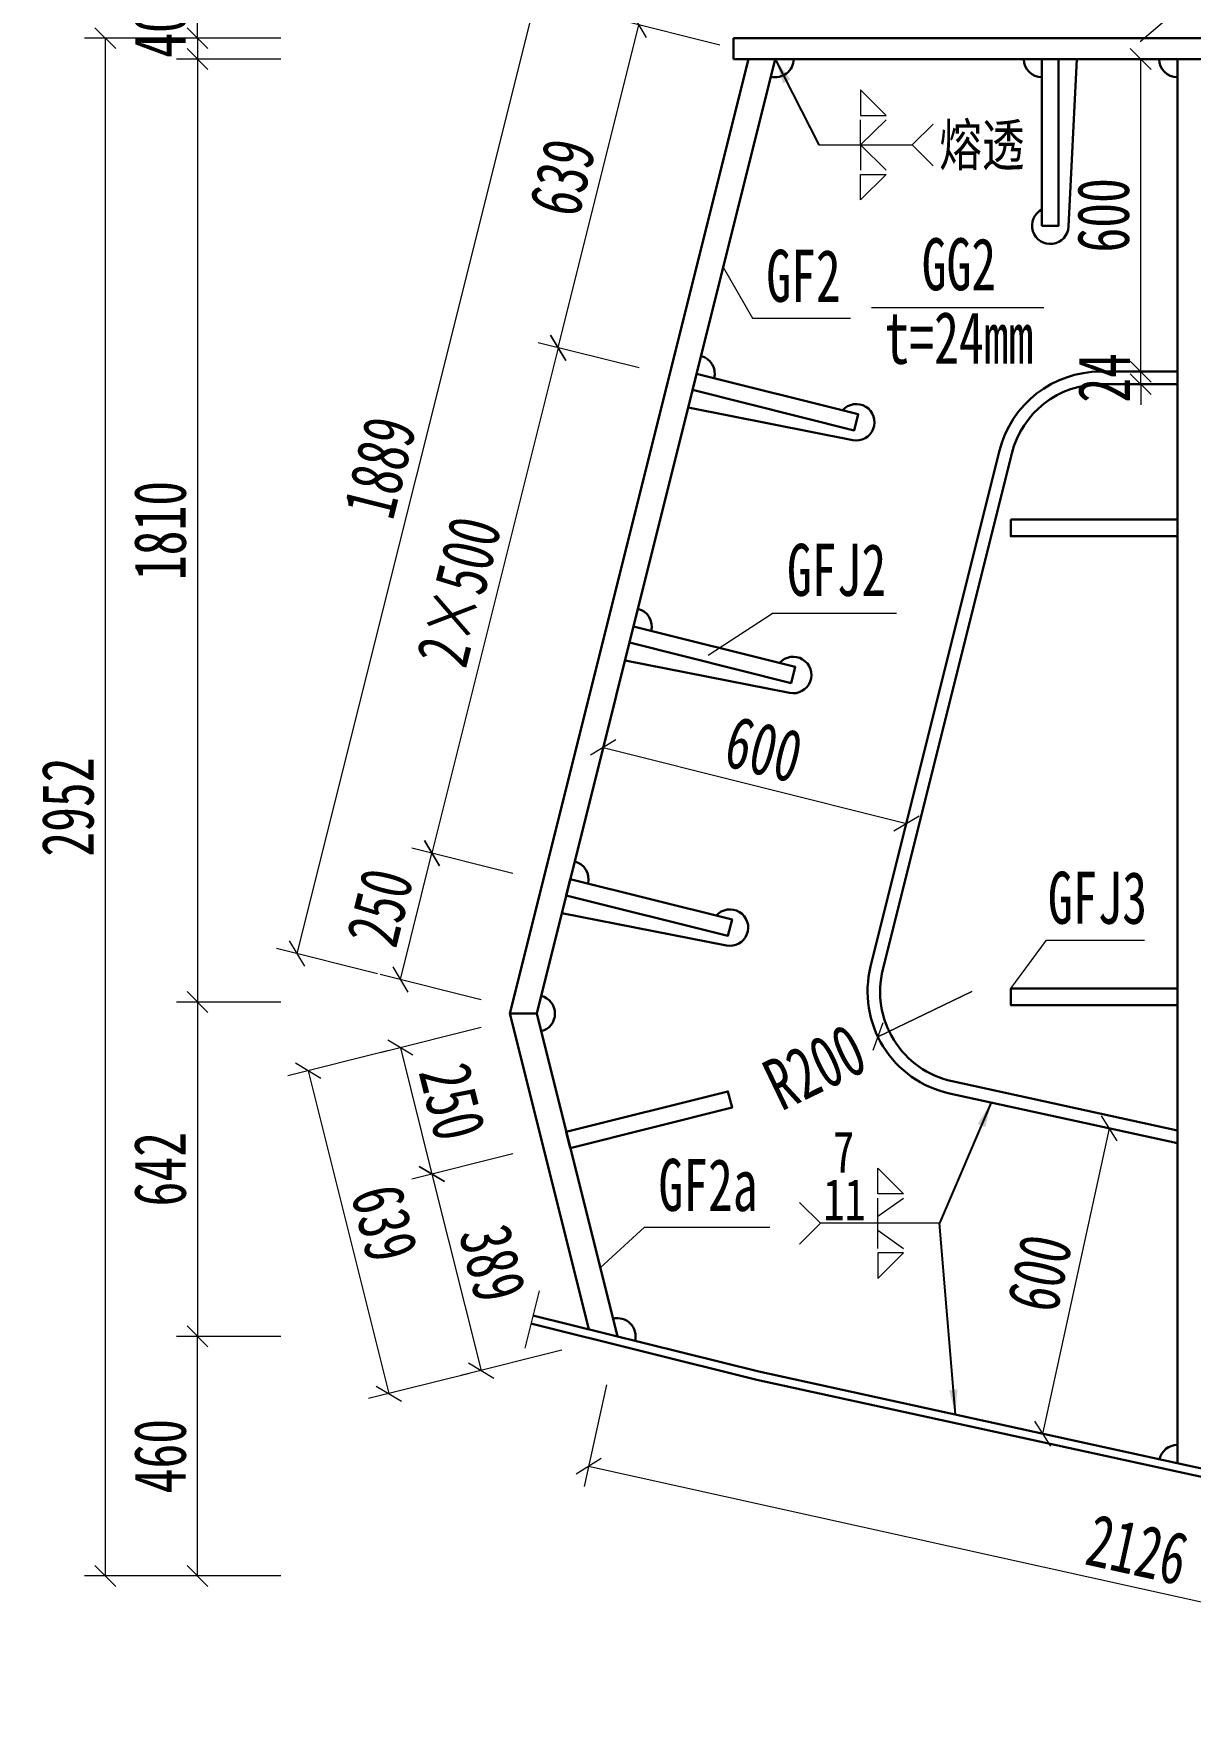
# Model space of a CAD drawing. Header units: millimetres. Extents: x -89049 to 410567, y -307459 to -100425.
# Drawn here: x 125699 to 127919, y -262716 to -259467 of the extents above; entities that cross this region are included whole.
import ezdxf
from ezdxf.enums import TextEntityAlignment as Align

# ---------------------------------------------------------------- set-up
doc = ezdxf.new("R2010")
doc.units = ezdxf.units.MM
doc.layers.get('Defpoints').update_dxf_attribs({"color": 8})
for name, color, linetype, lineweight in [('Dim', 4, 'Continuous', 15), ('文字', 7, 'Continuous', 15), ('桥 构造粗实', 1, 'Continuous', 30), ('细实线', 4, 'Continuous', 15)]:
    doc.layers.add(name, color=color, linetype=linetype, lineweight=lineweight)
doc.layers.add('Text', color=4, linetype='Continuous')
doc.styles.add('111', font='', dxfattribs={"width": 0.7})
doc.styles.add('BM_Dim', font='', dxfattribs={"width": 0.85})
doc.styles.add('SMEDI', font='', dxfattribs={"width": 0.75})
doc.styles.get("Standard").update_dxf_attribs({"font": ''})
doc.styles.get('111').set_extended_font_data('仿宋_GB2312')
doc.styles.get('BM_Dim').set_extended_font_data('仿宋_GB2312')
doc.styles.get('SMEDI').set_extended_font_data('仿宋_GB2312')
doc.styles.get('Standard').set_extended_font_data('仿宋_GB2312')
doc.dimstyles.new('200', dxfattribs={"dimscale": 0, "dimtxt": 2.5, "dimasz": 1, "dimexe": 1, "dimexo": 1, "dimgap": 0.6, "dimtad": 1, "dimdec": 0, "dimdsep": 46, "dimtxsty": '111', "dimblk": 'OBLIQUE', "dimcen": 0, "dimclrd": 4, "dimclre": 4, "dimclrt": 4, "dimadec": 1, "dimazin": 2, "dimtfac": 1, "dimtdec": 0, "dimtix": 1, "dimtmove": 2, "dimatfit": 3, "dimfxl": 4, "dimfxlon": 1, "dimtolj": 1, "dimlwd": -1, "dimlwe": -1, "dimarcsym": 0})
doc.dimstyles.new('MSteel_1.0_1.0', dxfattribs={"dimtxt": 3, "dimasz": 1.2, "dimexe": 1, "dimexo": 1, "dimgap": 1, "dimtad": 3, "dimtoh": 1, "dimdec": 0, "dimzin": 0, "dimdsep": 46, "dimtxsty": 'Standard', "dimblk": 'ARCHTICK', "dimcen": 0.09, "dimclrd": 3, "dimclre": 3, "dimadec": 0, "dimazin": 0, "dimtfac": 1, "dimtdec": 4, "dimtofl": 0, "dimtmove": 0, "dimatfit": 3, "dimfxl": 1, "dimtolj": 1, "dimtzin": 0, "dimarcsym": 0})

# ---------------------------------------------------------------- blocks, each defined once
blk = doc.blocks.new('28-280过焊孔')
at = {"layer": '桥 构造粗实', "color": 7}
blk.add_line((51, 0), (35, 321.7), dxfattribs=at)
for centre, start, end in [((0, 320), 2.8591, 242.8016), ((-16, 0), 90, 180)]:
    blk.add_arc(centre, 35, start, end, dxfattribs=at)
blk = doc.blocks.new('_Oblique')
at = {"color": 0, "linetype": 'ByBlock', "lineweight": -2}
blk.add_line((-0.5, -0.5), (0.5, 0.5), dxfattribs=at)
blk = doc.blocks.new('*D2069')
at = {"layer": 'Defpoints', "color": 0, "transparency": 16777216}
for p in [(126819, -261967.6), (128894.2, -262427.4), (128839, -262676.7)]:
    blk.add_point(p, dxfattribs=at)
at = {"layer": '细实线', "color": 4, "transparency": 16777216}
for p, q in [((126798.3, -262060.8), (126755.1, -262256)), ((126763.7, -262217), (128839, -262676.7)), ((128873.6, -262520.5), (128830.3, -262715.8))]:
    blk.add_line(p, q, dxfattribs=at)
at = {"layer": '细实线', "color": 4, "transparency": 16777216, "xscale": 40, "yscale": 40, "zscale": 40}
for p, rotation in [((126763.7, -262217), 167.5079134788075), ((128839, -262676.7), 347.5079134788075)]:
    blk.add_blockref('_Oblique', p, dxfattribs=dict(at, rotation=rotation))
at = {"layer": '细实线', "color": 4, "transparency": 16777216, "insert": (127816.8, -262377), "char_height": 100, "attachment_point": 5, "rotation": 347.5079, "style": '111'}
blk.add_mtext('\\A1;2126', dxfattribs=at)
blk = doc.blocks.new('_ArchTick')
at = {"color": 0, "linetype": 'ByBlock', "const_width": 0.15}
blk.add_lwpolyline([(-0.5, -0.5), (0.5, 0.5)], dxfattribs=at)
blk = doc.blocks.new('全融透1')
at = {"layer": 'Dim'}
blk.add_line((0, 0), (4.479, 0), dxfattribs=at)
for points in [[(1.995, 2.645), (1.995, 1.414), (3.227, 1.414)], [(1.995, -2.645), (1.995, -1.414), (3.227, -1.414)]]:
    blk.add_lwpolyline(points, close=True, dxfattribs=at)
for points in [[(3.227, 1.206), (1.995, 0), (1.995, 1.206)], [(5.479, 1), (4.479, 0), (5.479, -1)], [(3.227, -1.206), (1.995, 0), (1.995, -1.206)]]:
    blk.add_lwpolyline(points, dxfattribs=at)
at = {"layer": 'Text', "style": 'SMEDI', "width": 0.75}
blk.add_text('熔透', height=2, dxfattribs=at).set_placement((5.77, 0), align=Align.MIDDLE_LEFT)
blk = doc.blocks.new('半融透2')
at = {"layer": 'Dim'}
for p, q in [((-2.953, 0.335), (-1.722, 1.206)), ((0, 0), (-5.713, 0)), ((-2.953, -0.335), (-1.722, -1.206))]:
    blk.add_line(p, q, dxfattribs=at)
for points in [[(-1.722, 1.414), (-2.953, 1.414), (-2.953, 2.645)], [(-1.722, -1.414), (-2.953, -1.414), (-2.953, -2.645)]]:
    blk.add_lwpolyline(points, close=True, dxfattribs=at)
for points in [[(-6.713, -1), (-5.713, 0), (-6.713, 1)], [(-2.953, -1.206), (-2.953, 0), (-2.953, 1.206)]]:
    blk.add_lwpolyline(points, dxfattribs=at)
at = {"layer": 'Text', "style": 'SMEDI', "width": 0.75}
blk.add_text('7', height=2, dxfattribs=at).set_placement((-5.104, 3.422), align=Align.MIDDLE_LEFT)
blk = doc.blocks.new('*D2100')
at = {"layer": 'Defpoints', "color": 0, "transparency": 16777216}
for p in [(127042.1, -259266.8), (127042.1, -259515.6), (127122.1, -259515.6)]:
    blk.add_point(p, dxfattribs=at)
at = {"layer": '细实线', "color": 4, "transparency": 16777216}
for p, q in [((127042.1, -259426.8), (127042.1, -259226.8)), ((127122.1, -259426.8), (127122.1, -259226.8)), ((127042.1, -259266.8), (127002.1, -259266.8)), ((127122.1, -259266.8), (127042.1, -259266.8)), ((127122.1, -259266.8), (127162.1, -259266.8))]:
    blk.add_line(p, q, dxfattribs=at)
at = {"layer": '细实线', "color": 4, "transparency": 16777216, "xscale": 40, "yscale": 40, "zscale": 40}
blk.add_blockref('_Oblique', (127042.1, -259266.8), dxfattribs=at)
at = {"layer": '细实线', "color": 4, "transparency": 16777216, "xscale": 40, "yscale": 40, "zscale": 40, "rotation": 180}
blk.add_blockref('_Oblique', (127122.1, -259266.8), dxfattribs=at)
at = {"layer": '细实线', "color": 4, "transparency": 16777216, "insert": (127082.1, -259195.3), "char_height": 100, "attachment_point": 5, "style": '111'}
blk.add_mtext('\\A1;80', dxfattribs=at)
blk = doc.blocks.new('*D2101')
at = {"layer": 'Defpoints', "color": 0, "transparency": 16777216}
for p in [(128706, -259266.8), (127122.1, -259515.6), (128706, -259515.6)]:
    blk.add_point(p, dxfattribs=at)
at = {"layer": '细实线', "color": 4, "transparency": 16777216}
for p, q in [((127122.1, -259426.8), (127122.1, -259226.8)), ((128706, -259426.8), (128706, -259226.8)), ((127122.1, -259266.8), (128706, -259266.8))]:
    blk.add_line(p, q, dxfattribs=at)
at = {"layer": '细实线', "color": 4, "transparency": 16777216, "xscale": 40, "yscale": 40, "zscale": 40, "rotation": 180}
blk.add_blockref('_Oblique', (127122.1, -259266.8), dxfattribs=at)
at = {"layer": '细实线', "color": 4, "transparency": 16777216, "xscale": 40, "yscale": 40, "zscale": 40}
blk.add_blockref('_Oblique', (128706, -259266.8), dxfattribs=at)
at = {"layer": '细实线', "color": 4, "transparency": 16777216, "insert": (127914.1, -259195.3), "char_height": 100, "attachment_point": 5, "style": '111'}
blk.add_mtext('\\A1;3×528', dxfattribs=at)
blk = doc.blocks.new('*D2103')
at = {"layer": 'Defpoints', "color": 0, "transparency": 16777216}
for p in [(128786, -259094.9), (127042.1, -259515.6), (128786, -259515.6)]:
    blk.add_point(p, dxfattribs=at)
at = {"layer": '细实线', "color": 4, "transparency": 16777216}
for p, q in [((127042.1, -259254.9), (127042.1, -259054.9)), ((128786, -259254.9), (128786, -259054.9)), ((127042.1, -259094.9), (128786, -259094.9))]:
    blk.add_line(p, q, dxfattribs=at)
at = {"layer": '细实线', "color": 4, "transparency": 16777216, "xscale": 40, "yscale": 40, "zscale": 40, "rotation": 180}
blk.add_blockref('_Oblique', (127042.1, -259094.9), dxfattribs=at)
at = {"layer": '细实线', "color": 4, "transparency": 16777216, "xscale": 40, "yscale": 40, "zscale": 40}
blk.add_blockref('_Oblique', (128786, -259094.9), dxfattribs=at)
at = {"layer": '细实线', "color": 4, "transparency": 16777216, "insert": (127914.1, -259024.4), "char_height": 100, "attachment_point": 5, "style": '111'}
blk.add_mtext('\\A1;1744', dxfattribs=at)
blk = doc.blocks.new('*D2116')
at = {"layer": 'Defpoints', "color": 0, "transparency": 16777216}
for p in [(127042.1, -259475.6), (126012.7, -259515.6), (127042.1, -259515.6)]:
    blk.add_point(p, dxfattribs=at)
at = {"layer": '细实线', "color": 4, "transparency": 16777216}
for p, q in [((126012.7, -259475.6), (126012.7, -259435.6)), ((126172.7, -259475.6), (125972.7, -259475.6)), ((126012.7, -259475.6), (126012.7, -259515.6)), ((126172.7, -259515.6), (125972.7, -259515.6)), ((126012.7, -259515.6), (126012.7, -259555.6))]:
    blk.add_line(p, q, dxfattribs=at)
at = {"layer": '细实线', "color": 4, "transparency": 16777216, "xscale": 40, "yscale": 40, "zscale": 40}
for p, rotation in [((126012.7, -259475.6), 270), ((126012.7, -259515.6), 90)]:
    blk.add_blockref('_Oblique', p, dxfattribs=dict(at, rotation=rotation))
at = {"layer": '细实线', "color": 4, "transparency": 16777216, "insert": (125941.2, -259465.6), "char_height": 100, "attachment_point": 5, "rotation": 90, "style": '111'}
blk.add_mtext('\\A1;40', dxfattribs=at)
blk = doc.blocks.new('*D2117')
at = {"layer": 'Defpoints', "color": 0, "transparency": 16777216}
for p in [(127042.1, -259515.6), (126012.7, -261325.8), (126598.7, -261325.8)]:
    blk.add_point(p, dxfattribs=at)
at = {"layer": '细实线', "color": 4, "transparency": 16777216}
for p, q in [((126172.7, -259515.6), (125972.7, -259515.6)), ((126012.7, -259515.6), (126012.7, -261325.8)), ((126172.7, -261325.8), (125972.7, -261325.8))]:
    blk.add_line(p, q, dxfattribs=at)
at = {"layer": '细实线', "color": 4, "transparency": 16777216, "xscale": 40, "yscale": 40, "zscale": 40}
for p, rotation in [((126012.7, -259515.6), 90), ((126012.7, -261325.8), 270)]:
    blk.add_blockref('_Oblique', p, dxfattribs=dict(at, rotation=rotation))
at = {"layer": '细实线', "color": 4, "transparency": 16777216, "insert": (125941.2, -260420.7), "char_height": 100, "attachment_point": 5, "rotation": 90, "style": '111'}
blk.add_mtext('\\A1;1810', dxfattribs=at)
blk = doc.blocks.new('*D2118')
at = {"layer": 'Defpoints', "color": 0, "transparency": 16777216}
for p in [(126598.7, -261325.8), (126012.7, -261967.6), (126819, -261967.6)]:
    blk.add_point(p, dxfattribs=at)
at = {"layer": '细实线', "color": 4, "transparency": 16777216}
for p, q in [((126172.7, -261325.8), (125972.7, -261325.8)), ((126012.7, -261325.8), (126012.7, -261967.6)), ((126172.7, -261967.6), (125972.7, -261967.6))]:
    blk.add_line(p, q, dxfattribs=at)
at = {"layer": '细实线', "color": 4, "transparency": 16777216, "xscale": 40, "yscale": 40, "zscale": 40}
for p, rotation in [((126012.7, -261325.8), 90), ((126012.7, -261967.6), 270)]:
    blk.add_blockref('_Oblique', p, dxfattribs=dict(at, rotation=rotation))
at = {"layer": '细实线', "color": 4, "transparency": 16777216, "insert": (125941.2, -261646.7), "char_height": 100, "attachment_point": 5, "rotation": 90, "style": '111'}
blk.add_mtext('\\A1;642', dxfattribs=at)
blk = doc.blocks.new('*D2119')
at = {"layer": 'Defpoints', "color": 0, "transparency": 16777216}
for p in [(127042.1, -259475.6), (125835.8, -262427.4), (128894.2, -262427.4)]:
    blk.add_point(p, dxfattribs=at)
at = {"layer": '细实线', "color": 4, "transparency": 16777216}
for p, q in [((125995.8, -259475.6), (125795.8, -259475.6)), ((125835.8, -259475.6), (125835.8, -262427.4)), ((125995.8, -262427.4), (125795.8, -262427.4))]:
    blk.add_line(p, q, dxfattribs=at)
at = {"layer": '细实线', "color": 4, "transparency": 16777216, "xscale": 40, "yscale": 40, "zscale": 40}
for p, rotation in [((125835.8, -259475.6), 90), ((125835.8, -262427.4), 270)]:
    blk.add_blockref('_Oblique', p, dxfattribs=dict(at, rotation=rotation))
at = {"layer": '细实线', "color": 4, "transparency": 16777216, "insert": (125764.3, -260951.5), "char_height": 100, "attachment_point": 5, "rotation": 90, "style": '111'}
blk.add_mtext('\\A1;2952', dxfattribs=at)
blk = doc.blocks.new('*D2120')
at = {"layer": 'Defpoints', "color": 0, "transparency": 16777216}
for p in [(126462.9, -261040), (126724.7, -261105.4), (126664.1, -261348)]:
    blk.add_point(p, dxfattribs=at)
at = {"layer": '细实线', "color": 4, "transparency": 16777216}
for p, q in [((126402.3, -261282.5), (126462.9, -261040)), ((126618.1, -261078.8), (126424.1, -261030.3)), ((126557.5, -261321.3), (126363.5, -261272.8))]:
    blk.add_line(p, q, dxfattribs=at)
at = {"layer": '细实线', "color": 4, "transparency": 16777216, "xscale": 40, "yscale": 40, "zscale": 40}
for p, rotation in [((126462.9, -261040), 75.96416746608466), ((126402.3, -261282.5), 255.9641674660847)]:
    blk.add_blockref('_Oblique', p, dxfattribs=dict(at, rotation=rotation))
at = {"layer": '细实线', "color": 4, "transparency": 16777216, "insert": (126363.2, -261143.9), "char_height": 100, "attachment_point": 5, "rotation": 75.9642, "style": '111'}
blk.add_mtext('\\A1;250', dxfattribs=at)
blk = doc.blocks.new('*D2121')
at = {"layer": 'Defpoints', "color": 0, "transparency": 16777216}
for p in [(126967.2, -260135.3), (126462.9, -261040), (126724.7, -261105.4)]:
    blk.add_point(p, dxfattribs=at)
at = {"layer": '细实线', "color": 4, "transparency": 16777216}
for p, q in [((126705.4, -260069.8), (126462.9, -261040)), ((126860.6, -260108.6), (126666.6, -260060.1)), ((126618.1, -261078.8), (126424.1, -261030.3))]:
    blk.add_line(p, q, dxfattribs=at)
at = {"layer": '细实线', "color": 4, "transparency": 16777216, "xscale": 40, "yscale": 40, "zscale": 40}
for p, rotation in [((126705.4, -260069.8), 75.96413598100459), ((126462.9, -261040), 255.9641359810046)]:
    blk.add_blockref('_Oblique', p, dxfattribs=dict(at, rotation=rotation))
at = {"layer": '细实线', "color": 4, "transparency": 16777216, "insert": (126514.7, -260537.6), "char_height": 100, "attachment_point": 5, "rotation": 75.9641, "style": '111'}
blk.add_mtext('\\A1;\\f仿宋_GB2312|b0|i0|c134|p49;2×500', dxfattribs=at)
blk = doc.blocks.new('*D2122')
at = {"layer": 'Defpoints', "color": 0, "transparency": 16777216}
for p in [(126860.4, -259450.1), (127122.1, -259515.6), (126967.2, -260135.3)]:
    blk.add_point(p, dxfattribs=at)
at = {"layer": '细实线', "color": 4, "transparency": 16777216}
for p, q in [((126705.4, -260069.8), (126860.4, -259450.1)), ((127015.6, -259488.9), (126821.6, -259440.4)), ((126860.6, -260108.6), (126666.6, -260060.1))]:
    blk.add_line(p, q, dxfattribs=at)
at = {"layer": '细实线', "color": 4, "transparency": 16777216, "xscale": 40, "yscale": 40, "zscale": 40}
for p, rotation in [((126860.4, -259450.1), 75.9601456283201), ((126705.4, -260069.8), 255.9601456283201)]:
    blk.add_blockref('_Oblique', p, dxfattribs=dict(at, rotation=rotation))
at = {"layer": '细实线', "color": 4, "transparency": 16777216, "insert": (126713.4, -259742.6), "char_height": 100, "attachment_point": 5, "rotation": 75.9601, "style": '111'}
blk.add_mtext('\\A1;639', dxfattribs=at)
blk = doc.blocks.new('*D2123')
at = {"layer": 'Defpoints', "color": 0, "transparency": 16777216}
for p in [(126664.1, -261348), (126724.7, -261590.5), (126462.9, -261656)]:
    blk.add_point(p, dxfattribs=at)
at = {"layer": '细实线', "color": 4, "transparency": 16777216}
for p, q in [((126557.5, -261374.6), (126363.5, -261423.1)), ((126402.3, -261413.4), (126462.9, -261656)), ((126618.1, -261617.1), (126424.1, -261665.7))]:
    blk.add_line(p, q, dxfattribs=at)
at = {"layer": '细实线', "color": 4, "transparency": 16777216, "xscale": 40, "yscale": 40, "zscale": 40}
for p, rotation in [((126402.3, -261413.4), 104.0358325339153), ((126462.9, -261656), 284.0358325339153)]:
    blk.add_blockref('_Oblique', p, dxfattribs=dict(at, rotation=rotation))
at = {"layer": '细实线', "color": 4, "transparency": 16777216, "insert": (126502, -261517.3), "char_height": 100, "attachment_point": 5, "rotation": 284.0358, "style": '111'}
blk.add_mtext('\\A1;250', dxfattribs=at)
blk = doc.blocks.new('*D2124')
at = {"layer": 'Defpoints', "color": 0, "transparency": 16777216}
for p in [(126724.7, -261590.5), (126819, -261967.6), (126557.2, -262033.1)]:
    blk.add_point(p, dxfattribs=at)
at = {"layer": '细实线', "color": 4, "transparency": 16777216}
for p, q in [((126618.1, -261617.1), (126424.1, -261665.7)), ((126462.9, -261656), (126557.2, -262033.1)), ((126712.4, -261994.3), (126518.4, -262042.8))]:
    blk.add_line(p, q, dxfattribs=at)
at = {"layer": '细实线', "color": 4, "transparency": 16777216, "xscale": 40, "yscale": 40, "zscale": 40}
for p, rotation in [((126462.9, -261656), 104.0356410609949), ((126557.2, -262033.1), 284.0356410609949)]:
    blk.add_blockref('_Oblique', p, dxfattribs=dict(at, rotation=rotation))
at = {"layer": '细实线', "color": 4, "transparency": 16777216, "insert": (126579.5, -261827.2), "char_height": 100, "attachment_point": 5, "rotation": 284.0356, "style": '111'}
blk.add_mtext('\\A1;389', dxfattribs=at)
blk = doc.blocks.new('*D2125')
at = {"layer": 'Defpoints', "color": 0, "transparency": 16777216}
for p in [(127122.1, -259515.6), (126203.5, -261232.8), (126664.1, -261348)]:
    blk.add_point(p, dxfattribs=at)
at = {"layer": '细实线', "color": 4, "transparency": 16777216}
for p, q in [((126816.8, -259439.2), (126622.7, -259390.7)), ((126661.5, -259400.4), (126203.5, -261232.8)), ((126358.7, -261271.6), (126164.6, -261223.1))]:
    blk.add_line(p, q, dxfattribs=at)
at = {"layer": '细实线', "color": 4, "transparency": 16777216, "xscale": 40, "yscale": 40, "zscale": 40}
for p, rotation in [((126661.5, -259400.4), 75.96416746613895), ((126203.5, -261232.8), 255.9641674661389)]:
    blk.add_blockref('_Oblique', p, dxfattribs=dict(at, rotation=rotation))
at = {"layer": '细实线', "color": 4, "transparency": 16777216, "insert": (126363.1, -260299.3), "char_height": 100, "attachment_point": 5, "rotation": 75.9642, "style": '111'}
blk.add_mtext('\\A1;1889', dxfattribs=at)
blk = doc.blocks.new('*D2126')
at = {"layer": 'Defpoints', "color": 0, "transparency": 16777216}
for p in [(126664.1, -261348), (126819, -261967.6), (126380, -262077.4)]:
    blk.add_point(p, dxfattribs=at)
at = {"layer": '细实线', "color": 4, "transparency": 16777216}
for p, q in [((126380.3, -261418.9), (126186.3, -261467.4)), ((126225.1, -261457.7), (126380, -262077.4)), ((126535.2, -262038.6), (126341.2, -262087.1))]:
    blk.add_line(p, q, dxfattribs=at)
at = {"layer": '细实线', "color": 4, "transparency": 16777216, "xscale": 40, "yscale": 40, "zscale": 40}
for p, rotation in [((126225.1, -261457.7), 104.0357160032387), ((126380, -262077.4), 284.0357160032387)]:
    blk.add_blockref('_Oblique', p, dxfattribs=dict(at, rotation=rotation))
at = {"layer": '细实线', "color": 4, "transparency": 16777216, "insert": (126372, -261750.2), "char_height": 100, "attachment_point": 5, "rotation": 284.0357, "style": '111'}
blk.add_mtext('\\A1;639', dxfattribs=at)
blk = doc.blocks.new('*D2157')
at = {"layer": 'Defpoints', "color": 0, "transparency": 16777216}
for p in [(126012.7, -261967.6), (126819, -261967.6), (128894.2, -262427.4)]:
    blk.add_point(p, dxfattribs=at)
at = {"layer": '细实线', "color": 4, "transparency": 16777216}
for p, q in [((126172.7, -261967.6), (125972.7, -261967.6)), ((126012.7, -262427.4), (126012.7, -261967.6)), ((126172.7, -262427.4), (125972.7, -262427.4))]:
    blk.add_line(p, q, dxfattribs=at)
at = {"layer": '细实线', "color": 4, "transparency": 16777216, "xscale": 40, "yscale": 40, "zscale": 40}
for p, rotation in [((126012.7, -261967.6), 90), ((126012.7, -262427.4), 270)]:
    blk.add_blockref('_Oblique', p, dxfattribs=dict(at, rotation=rotation))
at = {"layer": '细实线', "color": 4, "transparency": 16777216, "insert": (125941.2, -262197.5), "char_height": 100, "attachment_point": 5, "rotation": 90, "style": '111'}
blk.add_mtext('\\A1;460', dxfattribs=at)
blk = doc.blocks.new('*D2170')
at = {"layer": 'Defpoints', "color": 0, "transparency": 16777216}
for p in [(126825.4, -260702.7), (127407.5, -260848.2), (127373.8, -260982.8)]:
    blk.add_point(p, dxfattribs=at)
at = {"layer": '细实线', "color": 4, "transparency": 16777216}
for p, q in [((126815.7, -260741.5), (126782, -260876.1)), ((126791.7, -260837.3), (127373.8, -260982.8)), ((127397.8, -260887), (127364.1, -261021.6))]:
    blk.add_line(p, q, dxfattribs=at)
at = {"layer": '细实线', "color": 4, "transparency": 16777216, "xscale": 40, "yscale": 40, "zscale": 40}
for p, rotation in [((126791.7, -260837.3), 165.9641674661392), ((127373.8, -260982.8), 345.9641674661393)]:
    blk.add_blockref('_Oblique', p, dxfattribs=dict(at, rotation=rotation))
at = {"layer": '细实线', "color": 4, "transparency": 16777216, "insert": (127100.1, -260840.6), "char_height": 100, "attachment_point": 5, "rotation": 345.9642, "style": '111'}
blk.add_mtext('\\A1;600', dxfattribs=at)
blk = doc.blocks.new('*D2172')
at = {"layer": 'Defpoints', "color": 0, "transparency": 16777216}
for p in [(127882.7, -261594.4), (127635.3, -262154.4), (127754.6, -262180.5)]:
    blk.add_point(p, dxfattribs=at)
at = {"layer": '细实线', "color": 4, "transparency": 16777216}
for p, q in [((127763.4, -261568.3), (127635.3, -262154.4)), ((127843.7, -261585.8), (127724.4, -261559.7)), ((127715.5, -262172), (127596.2, -262145.9))]:
    blk.add_line(p, q, dxfattribs=at)
at = {"layer": '细实线', "color": 4, "transparency": 16777216, "xscale": 40, "yscale": 40, "zscale": 40}
for p, rotation in [((127763.4, -261568.3), 77.66811473255532), ((127635.3, -262154.4), 257.6681147325553)]:
    blk.add_blockref('_Oblique', p, dxfattribs=dict(at, rotation=rotation))
at = {"layer": '细实线', "color": 4, "transparency": 16777216, "insert": (127629.5, -261846.1), "char_height": 100, "attachment_point": 5, "rotation": 77.6681, "style": '111'}
blk.add_mtext('\\A1;600', dxfattribs=at)
blk = doc.blocks.new('*D2178')
at = {"layer": 'Defpoints', "color": 0, "transparency": 16777216}
for p in [(127823.6, -260115.6), (127935.3, -260115.6), (127935.3, -260139.6)]:
    blk.add_point(p, dxfattribs=at)
at = {"layer": '细实线', "color": 4, "transparency": 16777216}
for p, q in [((127823.6, -260115.6), (127823.6, -260075.6)), ((127895.3, -260115.6), (127783.6, -260115.6)), ((127895.3, -260139.6), (127783.6, -260139.6)), ((127823.6, -260139.6), (127823.6, -260115.6)), ((127823.6, -260139.6), (127823.6, -260179.6))]:
    blk.add_line(p, q, dxfattribs=at)
at = {"layer": '细实线', "color": 4, "transparency": 16777216, "xscale": 40, "yscale": 40, "zscale": 40}
for p, rotation in [((127823.6, -260115.6), 270), ((127823.6, -260139.6), 90)]:
    blk.add_blockref('_Oblique', p, dxfattribs=dict(at, rotation=rotation))
at = {"layer": '细实线', "color": 4, "transparency": 16777216, "insert": (127753.1, -260127.6), "char_height": 100, "attachment_point": 5, "rotation": 90, "style": '111'}
blk.add_mtext('\\A1;24', dxfattribs=at)
blk = doc.blocks.new('*D2179')
at = {"layer": 'Defpoints', "color": 0, "transparency": 16777216}
for p in [(127823.6, -259515.6), (127935.3, -259515.6), (127935.3, -260115.6)]:
    blk.add_point(p, dxfattribs=at)
at = {"layer": '细实线', "color": 4, "transparency": 16777216}
for p, q in [((127895.3, -259515.6), (127783.6, -259515.6)), ((127823.6, -260115.6), (127823.6, -259515.6)), ((127895.3, -260115.6), (127783.6, -260115.6))]:
    blk.add_line(p, q, dxfattribs=at)
at = {"layer": '细实线', "color": 4, "transparency": 16777216, "xscale": 40, "yscale": 40, "zscale": 40}
for p, rotation in [((127823.6, -259515.6), 90), ((127823.6, -260115.6), 270)]:
    blk.add_blockref('_Oblique', p, dxfattribs=dict(at, rotation=rotation))
at = {"layer": '细实线', "color": 4, "transparency": 16777216, "insert": (127752, -259815.6), "char_height": 100, "attachment_point": 5, "rotation": 90, "style": '111'}
blk.add_mtext('\\A1;600', dxfattribs=at)
blk = doc.blocks.new('*D2184')
at = {"layer": 'Defpoints', "color": 0, "transparency": 16777216}
for p in [(127499.2, -261305.8), (127319, -261392.4)]:
    blk.add_point(p, dxfattribs=at)
at = {"layer": '细实线', "color": 4, "transparency": 16777216}
for p, q in [((127319, -261392.4), (127499.2, -261305.8)), ((127499.2, -261305.8), (127319, -261392.4))]:
    blk.add_line(p, q, dxfattribs=at)
at = {"layer": '细实线', "color": 4, "transparency": 16777216, "xscale": 40, "yscale": 40, "zscale": 40, "rotation": 205.6767363187026}
blk.add_blockref('_Oblique', (127319, -261392.4), dxfattribs=at)
at = {"layer": '细实线', "color": 4, "transparency": 16777216, "insert": (127198, -261450.6), "char_height": 100, "attachment_point": 5, "rotation": 25.6767, "style": '111'}
blk.add_mtext('\\A1;R200', dxfattribs=at)

msp = doc.modelspace()

# ---------------------------------------------------------------- linework, layer by layer
at = {"layer": '桥 构造粗实'}
for p, q in [((127042.1, -259475.6), (127042.1, -259515.6)), ((127894.1, -262211), (127894.1, -259515.6)), ((126612.5, -261348), (126664.1, -261348))]:
    msp.add_line(p, q, dxfattribs=at)
for points in [[(128786, -259475.6), (127914.1, -259475.6), (127042.1, -259475.6)], [(127070.6, -259515.6), (126612.5, -261348), (126764, -261953.9)], [(127122.1, -259515.6), (126664.1, -261348), (126819, -261967.6)], [(128786, -259515.6), (127914.1, -259515.6), (127042.1, -259515.6)], [(126656.8, -261927.2), (127090.4, -262035.3), (127914.1, -262215.4), (128979.4, -262445.8)], [(126652.9, -261942.7), (127086.7, -262050.9), (127910.7, -262231), (128975.5, -262461.4)]]:
    msp.add_lwpolyline(points, dxfattribs=at)
at = {"layer": '桥 构造粗实', "color": 7}
for points in [[(127634.1, -259835.6), (127666.1, -259835.6), (127666.1, -259515.6), (127634.1, -259515.6)], [(126971.1, -260119.8), (126963.3, -260150.8), (127273.8, -260228.4), (127281.5, -260197.4)], [(127574.1, -260399.6), (127574.1, -260431.6), (127894.1, -260431.6), (127894.1, -260399.6)], [(126849.8, -260604.8), (126842.1, -260635.9), (127152.5, -260713.5), (127160.3, -260682.5)], [(126728.6, -261089.9), (126720.8, -261121), (127031.3, -261198.6), (127039, -261167.5)], [(127574.1, -261299.6), (127574.1, -261331.6), (127894.1, -261331.6), (127894.1, -261299.6)], [(126720.8, -261575), (126728.6, -261606), (127039, -261528.4), (127031.3, -261497.4)]]:
    msp.add_lwpolyline(points, close=True, dxfattribs=at)
at = {"layer": '桥 构造粗实'}
for points in [[(127894.1, -260115.6), (127746.8, -260115.6, 0.344153), (127552.7, -260267.1), (127305.2, -261257.3, 0.422951), (127456.5, -261501.2), (127894.1, -261596.8)], [(127894.1, -260139.6), (127746.8, -260139.6, 0.344153), (127576, -260272.9), (127328.5, -261263.1, 0.422951), (127461.6, -261477.7), (127894.1, -261572.3)]]:
    msp.add_lwpolyline(points, format="xyb", dxfattribs=at)
for centre, start, end in [((127122.1, -259515.6), 255.9642, 0.0002), ((127894.1, -259515.6), 180, 270), ((126664.1, -261348), 284.0357, 75.9642), ((126819, -261967.6), 346.0014, 104.0357), ((127894.1, -262211), 90, 167.6681)]:
    msp.add_arc(centre, 35, start, end, dxfattribs=at)
at = {"layer": '细实线'}
for p, q in [((127822.4, -259482.2), (127903.1, -259413.4)), ((127022.2, -259915.2), (127078.6, -260013.1)), ((127306.9, -259992.3), (127637.7, -259992.3)), ((127078.6, -260013.1), (127266.7, -260013.1)), ((127117.9, -260579.1), (126993, -260660.7)), ((127117.9, -260579.1), (127354.5, -260579.1)), ((127574.1, -261299.6), (127642.9, -261207.1)), ((127642.9, -261207.1), (127831.1, -261207.1)), ((126786.2, -261836.3), (126871.1, -261758.2)), ((126871.1, -261758.2), (127111.8, -261758.2)), ((126668.6, -261879.9), (126641.1, -261990.1))]:
    msp.add_line(p, q, dxfattribs=at)

# ---------------------------------------------------------------- block references
at = {"layer": '细实线', "xscale": -1, "rotation": 180.0051313810905}
msp.add_blockref('28-280过焊孔', (127650.1, -259515.6), dxfattribs=at)
at = {"layer": '细实线', "xscale": 40, "yscale": 40, "zscale": 40}
for name, p in [('全融透1', (127206, -259680.4)), ('半融透2', (127437.2, -261750.4))]:
    msp.add_blockref(name, p, dxfattribs=at)
at = {"layer": '细实线', "rotation": 255.9633754941773}
for p in [(126967.2, -260135.3), (126846, -260620.4), (126724.7, -261105.4)]:
    msp.add_blockref('28-280过焊孔', p, dxfattribs=at)

# ---------------------------------------------------------------- texts
at = {"layer": 'Text', "style": 'SMEDI', "width": 0.75}
msp.add_text('11', height=80, dxfattribs=at).set_placement((127214.3, -261704.8), align=Align.MIDDLE_LEFT)
at = {"layer": '文字', "style": 'BM_Dim', "width": 0.7}
for s, p in [('GF2', (127176.2, -260011.7)), ('GG2', (127474.6, -259989.5)), ('t=24mm', (127474.6, -260130.7)), ('GFJ2', (127239.8, -260576.2)), ('GFJ3', (127740.6, -261205.6)), ('GF2a', (126993, -261756.8))]:
    msp.add_text(s, height=100, dxfattribs=at).set_placement(p, align=Align.BOTTOM_CENTER)

# ---------------------------------------------------------------- dimensions: what is measured, and where the dimension line sits
at = {"layer": '细实线'}
for base, p1, p2, picture, middle in [((128786, -259094.9), (127042.1, -259515.6), (128786, -259515.6), '*D2103', (127914.1, -259024.4)), ((127042.1, -259266.8), (127122.1, -259515.6), (127042.1, -259515.6), '*D2100', (127082.1, -259195.3))]:
    dim = msp.add_linear_dim(base=base, p1=p1, p2=p2, dimstyle='200', override={"dimscale": 40, "dimblk": 'Oblique'}, dxfattribs=at)
    dim.commit()
    dim.dimension.update_dxf_attribs({"geometry": picture, "text_midpoint": middle})
dim = msp.add_linear_dim(base=(128706, -259266.8), p1=(127122.1, -259515.6), p2=(128706, -259515.6), text='3×528', dimstyle='200', override={"dimscale": 40, "dimtxsty": '111', "dimblk": 'Oblique'}, dxfattribs=at)
dim.commit()
dim.dimension.update_dxf_attribs({"geometry": '*D2101', "text_midpoint": (127914.1, -259195.3)})
dim = msp.add_linear_dim(base=(126012.7, -259515.6), p1=(127042.1, -259475.6), p2=(127042.1, -259515.6), angle=90, dimstyle='200', override={"dimscale": 40, "dimblk": 'Oblique'}, dxfattribs=at)
dim.commit()
dim.dimension.update_dxf_attribs({"geometry": '*D2116', "text_midpoint": (125941.2, -259465.6), "dimtype": 160})
for p1, p2, distance, picture, middle in [((127122.1, -259515.6), (126664.1, -261348), -474.8, '*D2125', (126363.1, -260299.3)), ((126967.2, -260135.3), (127122.1, -259515.6), 269.8, '*D2122', (126713.4, -259742.6)), ((126825.4, -260702.7), (127407.5, -260848.2), -138.8, '*D2170', (127100.1, -260840.6)), ((126664.1, -261348), (126724.7, -261105.4), 269.8, '*D2120', (126363.2, -261143.9)), ((126664.1, -261348), (126819, -261967.6), -452.5, '*D2126', (126372, -261750.2)), ((126664.1, -261348), (126724.7, -261590.5), -269.8, '*D2123', (126502, -261517.3)), ((127882.7, -261594.4), (127754.6, -262180.5), -122.1, '*D2172', (127629.5, -261846.1)), ((126724.7, -261590.5), (126819, -261967.6), -269.8, '*D2124', (126579.5, -261827.2)), ((126819, -261967.6), (128894.2, -262427.4), -255.4, '*D2069', (127816.8, -262377))]:
    dim = msp.add_aligned_dim(p1=p1, p2=p2, distance=distance, dimstyle='200', override={"dimscale": 40, "dimblk": 'Oblique'}, dxfattribs=at)
    dim.commit()
    dim.dimension.update_dxf_attribs({"geometry": picture, "text_midpoint": middle})
for base, p1, p2, angle, picture, middle in [((125835.8, -262427.4), (127042.1, -259475.6), (128894.2, -262427.4), 90, '*D2119', (125764.3, -260951.5)), ((126012.7, -261325.8), (127042.1, -259515.6), (126598.7, -261325.8), 90, '*D2117', (125941.2, -260420.7)), ((127823.6, -259515.6), (127935.3, -260115.6), (127935.3, -259515.6), 90, '*D2179', (127752, -259815.6)), ((127823.6, -260115.6), (127935.3, -260139.6), (127935.3, -260115.6), 90, '*D2178', (127753.1, -260127.6)), ((126012.7, -261967.6), (126598.7, -261325.8), (126819, -261967.6), 90, '*D2118', (125941.2, -261646.7)), ((126012.7, -261967.6), (128894.2, -262427.4), (126819, -261967.6), 270, '*D2157', (125941.2, -262197.5))]:
    dim = msp.add_linear_dim(base=base, p1=p1, p2=p2, angle=angle, dimstyle='200', override={"dimscale": 40, "dimblk": 'Oblique'}, dxfattribs=at)
    dim.commit()
    dim.dimension.update_dxf_attribs({"geometry": picture, "text_midpoint": middle})
dim = msp.add_aligned_dim(p1=(126967.2, -260135.3), p2=(126724.7, -261105.4), distance=-269.9, text='\\f仿宋_GB2312|b0|i0|c134|p49;2×500', dimstyle='200', override={"dimscale": 40, "dimtxsty": '111', "dimblk": 'Oblique'}, dxfattribs=at)
dim.commit()
dim.dimension.update_dxf_attribs({"geometry": '*D2121', "text_midpoint": (126514.7, -260537.6)})
dim = msp.add_radius_dim(center=(127499.2, -261305.8), mpoint=(127319, -261392.4), dimstyle='200', override={"dimscale": 40, "dimblk": 'Oblique'}, dxfattribs=at)
dim.commit()
dim.dimension.update_dxf_attribs({"geometry": '*D2184', "text_midpoint": (127198, -261450.6), "dimtype": 164})

# ---------------------------------------------------------------- leaders
at = {"layer": 'Dim'}
for points in [[(127122.1, -259515.6), (127206, -259680.4)], [(127536.8, -261518.7), (127437.2, -261750.4)], [(127467.9, -262117.8), (127437.2, -261750.4)]]:
    msp.add_leader(points, dimstyle='MSteel_1.0_1.0', override={"dimscale": 40, "dimclrd": 256}, dxfattribs=at)

doc.saveas('drawing.dxf')
